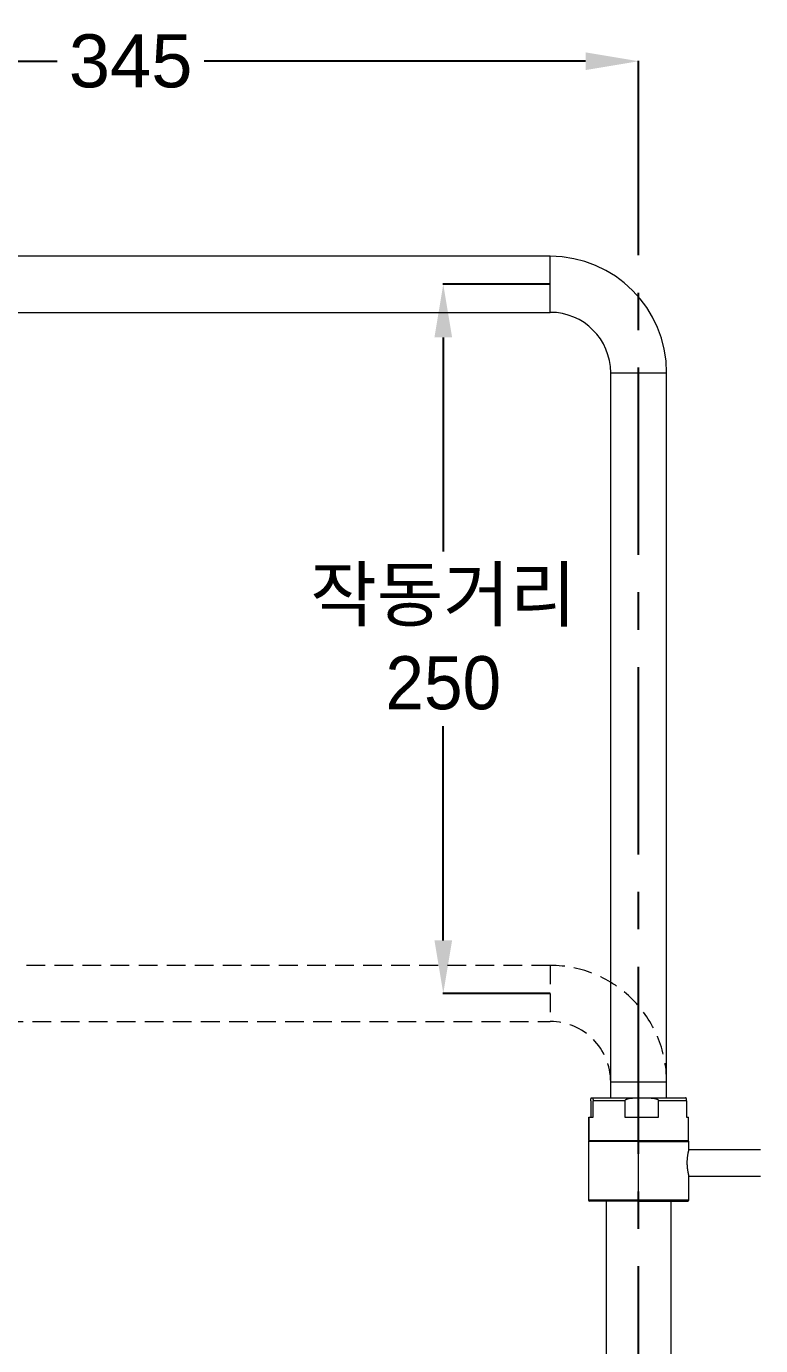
# Model space of a CAD drawing. Header units: millimetres. Extents: x 2433 to 4809, y -10272 to -6912.
# Drawn here: x 4119 to 4368.3, y -8275.4 to -7828 of the extents above; entities that cross this region are included whole.
import ezdxf

# ---------------------------------------------------------------- set-up
doc = ezdxf.new("R2010")
doc.units = ezdxf.units.MM
for name, pattern in [('CENTERX2', [101.6, 63.5, -12.7, 12.7, -12.7]), ('HIDDEN', [9.525, 6.35, -3.175]), ('HIDDEN2', [4.7625, 3.175, -1.5875])]:
    doc.linetypes.add(name, pattern=pattern)
doc.layers.add('CENTER', color=1, linetype='CENTERX2')
doc.layers.add('DIM', color=3, linetype='Continuous', lineweight=13)
doc.layers.add('HIDDEN', color=252, linetype='HIDDEN2', lineweight=13)
doc.styles.add('ARIAL', font='arial.ttf')
doc.dimstyles.get("Standard").update_dxf_attribs({"dimtxt": 15, "dimasz": 15, "dimexe": 0.18, "dimexo": 0.0625, "dimgap": 4, "dimtad": 0, "dimtih": 1, "dimtoh": 1, "dimdec": 1, "dimdsep": 46, "dimtxsty": 'ARIAL', "dimcen": 0, "dimclrd": 3, "dimclre": 3, "dimclrt": 3, "dimadec": 0, "dimazin": 0, "dimtfac": 1, "dimtdec": 1, "dimtofl": 0, "dimtmove": 0, "dimatfit": 3, "dimfxl": 1, "dimtolj": 1, "dimtzin": 0, "dimarcsym": 0})

# ---------------------------------------------------------------- blocks, each defined once
blk = doc.blocks.new('*D48')
at = {"layer": 'Defpoints', "color": 0, "transparency": 16777216}
for p in [(4326.86, -7839.82), (3982.02, -7885.68), (4326.86, -7885.68)]:
    blk.add_point(p, dxfattribs=at)
at = {"layer": 'DIM', "color": 3, "lineweight": -2, "transparency": 16777216}
for p, q in [((3982.02, -7885.61), (3982.02, -7839.64)), ((4000.02, -7839.82), (4129.5, -7839.82)), ((4308.86, -7839.82), (4179.39, -7839.82)), ((4326.86, -7885.61), (4326.86, -7839.64))]:
    blk.add_line(p, q, dxfattribs=at)
at = {"layer": 'DIM', "color": 3, "transparency": 16777216}
for points in [[(4000.02, -7836.82), (4000.02, -7842.82), (3982.02, -7839.82)], [(4308.86, -7836.82), (4308.86, -7842.82), (4326.86, -7839.82)]]:
    blk.add_solid(points, dxfattribs=at)
at = {"layer": 'DIM', "color": 3, "transparency": 16777216, "insert": (4154.44, -7839.82), "char_height": 18, "attachment_point": 5, "style": 'ARIAL'}
blk.add_mtext('\\A1;345', dxfattribs=at)
blk = doc.blocks.new('*D49')
at = {"layer": 'Defpoints', "color": 0, "transparency": 16777216}
for p in [(4296.86, -7915.49), (4260.54, -8155.99), (4296.86, -8155.99)]:
    blk.add_point(p, dxfattribs=at)
at = {"layer": 'DIM', "color": 3, "lineweight": -2, "transparency": 16777216}
for p, q in [((4296.8, -7915.49), (4260.36, -7915.49)), ((4260.54, -7933.49), (4260.54, -8006.1)), ((4260.54, -8137.99), (4260.54, -8065.37)), ((4296.8, -8155.99), (4260.36, -8155.99))]:
    blk.add_line(p, q, dxfattribs=at)
at = {"layer": 'DIM', "color": 3, "transparency": 16777216}
for points in [[(4257.54, -7933.49), (4263.54, -7933.49), (4260.54, -7915.49)], [(4257.54, -8137.99), (4263.54, -8137.99), (4260.54, -8155.99)]]:
    blk.add_solid(points, dxfattribs=at)
at = {"layer": 'DIM', "color": 3, "transparency": 16777216, "insert": (4260.54, -8035.74), "char_height": 18, "attachment_point": 5, "style": 'ARIAL'}
blk.add_mtext('\\A1;{\\fGulim|b0|i0|c129|p50;작동거리\\P250}', dxfattribs=at)

msp = doc.modelspace()

# ---------------------------------------------------------------- linework, layer by layer
at = {"linetype": 'Continuous', "lineweight": 13, "extrusion": (-1, -2.22045e-16, 0)}
for p, q in [((4296.86, -7905.99), (4006.86, -7905.99)), ((4296.86, -7915.49), (4296.86, -7905.99)), ((4296.86, -7924.99), (4296.86, -7915.49)), ((4317.36, -7945.49), (4336.36, -7945.49)), ((4317.36, -8185.99), (4336.36, -8185.99)), ((4322.21, -8192.42), (4311.38, -8192.42)), ((4343.11, -8192.42), (4333.64, -8192.42)), ((4310, -8205.92), (4310, -8197.92)), ((4326.86, -8206.22), (4326.86, -8205.92)), ((4326.86, -8206.22), (4309.86, -8206.22)), ((4326.86, -8226.12), (4326.86, -8206.22)), ((4326.86, -8206.22), (4343.86, -8206.22)), ((4326.86, -8226.12), (4309.86, -8226.12)), ((4343.86, -8226.12), (4326.86, -8226.12)), ((4326.86, -8226.42), (4326.86, -8226.12))]:
    msp.add_line(p, q, dxfattribs=at)
at = {"linetype": 'Continuous', "lineweight": 18, "extrusion": (-1, -2.22045e-16, 0)}
for p, q in [((4006.86, -7924.99), (4296.86, -7924.99)), ((4317.36, -8191.42), (4317.36, -7945.49)), ((4336.36, -8185.99), (4336.36, -7945.49)), ((4336.36, -8191.42), (4336.36, -8185.99)), ((4310.61, -8192.42), (4310.61, -8197.92)), ((4311, -8191.42), (4310.96, -8191.42)), ((4311, -8191.42), (4327.93, -8191.42)), ((4311.38, -8197.92), (4311.38, -8192.42)), ((4322.21, -8192.42), (4322.21, -8197.92)), ((4327.93, -8191.42), (4342.76, -8191.42)), ((4333.64, -8197.92), (4333.64, -8192.42)), ((4343.11, -8192.42), (4343.11, -8197.92)), ((4310, -8197.92), (4309.96, -8197.92)), ((4309.96, -8197.92), (4309.96, -8205.92)), ((4310, -8197.92), (4311.38, -8197.92)), ((4322.21, -8197.92), (4333.64, -8197.92)), ((4343.11, -8197.92), (4343.76, -8197.92)), ((4343.76, -8205.92), (4343.76, -8197.92)), ((4310, -8205.92), (4309.96, -8205.92)), ((4310, -8205.92), (4343.76, -8205.92)), ((4309.86, -8206.22), (4309.86, -8226.12)), ((4343.86, -8208.92), (4343.86, -8206.22)), ((4343.86, -8208.92), (4368.26, -8208.92)), ((4343.86, -8217.92), (4368.26, -8217.92)), ((4343.86, -8226.12), (4343.86, -8217.92)), ((4326.86, -8226.42), (4310.16, -8226.42)), ((4315.86, -8226.42), (4315.86, -8429.76)), ((4326.86, -8226.42), (4343.56, -8226.42)), ((4337.86, -8506.75), (4337.86, -8226.42))]:
    msp.add_line(p, q, dxfattribs=at)
at = {"linetype": 'Continuous', "lineweight": 18}
for centre, radius, start, end in [((4296.86, -7945.49), 39.5, 0, 90), ((4296.86, -7945.49), 20.5, 0, 90), ((4310.16, -8206.22), 0.3, 90, 180), ((4343.56, -8206.22), 0.3, 0, 90), ((4310.16, -8226.12), 0.3, 180, 270), ((4343.56, -8226.12), 0.3, 270, 0)]:
    msp.add_arc(centre, radius, start, end, dxfattribs=at)
for points, knots in [([(4310.61, -8192.42), (4310.61, -8192.38), (4310.61, -8192.35), (4310.61, -8192.31), (4310.61, -8192.3), (4310.61, -8192.29), (4310.61, -8192.28), (4310.62, -8192.26), (4310.62, -8192.25), (4310.62, -8192.2), (4310.62, -8192.18), (4310.62, -8192.13), (4310.62, -8192.1), (4310.63, -8192.06), (4310.63, -8192.04), (4310.63, -8192.01), (4310.63, -8192), (4310.63, -8191.98), (4310.63, -8191.97), (4310.64, -8191.93), (4310.64, -8191.9), (4310.65, -8191.85), (4310.65, -8191.82), (4310.66, -8191.78), (4310.67, -8191.75), (4310.67, -8191.72), (4310.68, -8191.7), (4310.69, -8191.67), (4310.69, -8191.65), (4310.7, -8191.61), (4310.71, -8191.59), (4310.73, -8191.55), (4310.74, -8191.53), (4310.75, -8191.5), (4310.76, -8191.49), (4310.78, -8191.47), (4310.79, -8191.46), (4310.8, -8191.45), (4310.81, -8191.44), (4310.83, -8191.43), (4310.84, -8191.43), (4310.86, -8191.42), (4310.88, -8191.42), (4310.91, -8191.42), (4310.95, -8191.42), (4310.98, -8191.42), (4311, -8191.42)], [0, 0, 0, 0, 0.015625, 0.015625, 0.019531, 0.019531, 0.023438, 0.023438, 0.03125, 0.03125, 0.046875, 0.046875, 0.0625, 0.0625, 0.078125, 0.078125, 0.085938, 0.085938, 0.09375, 0.09375, 0.125, 0.125, 0.15625, 0.15625, 0.1875, 0.1875, 0.21875, 0.21875, 0.25, 0.25, 0.3125, 0.3125, 0.375, 0.375, 0.4375, 0.4375, 0.5, 0.5, 0.5625, 0.5625, 0.625, 0.625, 0.75, 0.75, 0.875, 1, 1, 1, 1]), ([(4311, -8191.42), (4311.01, -8191.42), (4311.05, -8191.42), (4311.08, -8191.42), (4311.12, -8191.42), (4311.13, -8191.42), (4311.17, -8191.43), (4311.18, -8191.44), (4311.21, -8191.46), (4311.22, -8191.47), (4311.23, -8191.49), (4311.24, -8191.5), (4311.26, -8191.53), (4311.26, -8191.53), (4311.27, -8191.55), (4311.27, -8191.56), (4311.28, -8191.59), (4311.29, -8191.61), (4311.31, -8191.65), (4311.31, -8191.67), (4311.32, -8191.7), (4311.32, -8191.72), (4311.33, -8191.76), (4311.33, -8191.78), (4311.34, -8191.82), (4311.35, -8191.85), (4311.35, -8191.9), (4311.36, -8191.94), (4311.36, -8191.99), (4311.36, -8192.01), (4311.37, -8192.04), (4311.37, -8192.06), (4311.37, -8192.11), (4311.37, -8192.13), (4311.38, -8192.17), (4311.38, -8192.18), (4311.38, -8192.21), (4311.38, -8192.23), (4311.38, -8192.26), (4311.38, -8192.29), (4311.38, -8192.31), (4311.38, -8192.35), (4311.38, -8192.38), (4311.38, -8192.42)], [0, 0, 0, 0, 0.125, 0.25, 0.25, 0.375, 0.375, 0.5, 0.5, 0.5625, 0.5625, 0.625, 0.625, 0.65625, 0.65625, 0.6875, 0.6875, 0.75, 0.75, 0.78125, 0.78125, 0.8125, 0.8125, 0.84375, 0.84375, 0.875, 0.875, 0.90625, 0.90625, 0.921875, 0.921875, 0.9375, 0.9375, 0.953125, 0.953125, 0.960938, 0.960938, 0.96875, 0.976563, 0.976563, 0.984375, 0.984375, 1, 1, 1, 1]), ([(4322.21, -8192.42), (4322.21, -8192.38), (4322.22, -8192.35), (4322.23, -8192.31), (4322.23, -8192.3), (4322.24, -8192.29), (4322.24, -8192.28), (4322.25, -8192.26), (4322.26, -8192.25), (4322.28, -8192.2), (4322.3, -8192.18), (4322.34, -8192.13), (4322.36, -8192.1), (4322.41, -8192.06), (4322.43, -8192.04), (4322.47, -8192.01), (4322.48, -8192), (4322.51, -8191.98), (4322.52, -8191.97), (4322.59, -8191.93), (4322.65, -8191.9), (4322.76, -8191.85), (4322.82, -8191.82), (4322.93, -8191.78), (4322.99, -8191.75), (4323.11, -8191.72), (4323.18, -8191.7), (4323.3, -8191.67), (4323.36, -8191.65), (4323.54, -8191.61), (4323.67, -8191.59), (4323.92, -8191.55), (4324.04, -8191.53), (4324.29, -8191.5), (4324.41, -8191.49), (4324.66, -8191.47), (4324.79, -8191.46), (4325.04, -8191.45), (4325.16, -8191.44), (4325.41, -8191.43), (4325.54, -8191.43), (4325.92, -8191.42), (4326.17, -8191.42), (4326.67, -8191.42), (4327.17, -8191.42), (4327.68, -8191.42), (4327.93, -8191.42)], [0, 0, 0, 0, 0.015625, 0.015625, 0.019531, 0.019531, 0.023437, 0.023437, 0.03125, 0.03125, 0.046875, 0.046875, 0.0625, 0.0625, 0.078125, 0.078125, 0.085938, 0.085938, 0.09375, 0.09375, 0.125, 0.125, 0.15625, 0.15625, 0.1875, 0.1875, 0.21875, 0.21875, 0.25, 0.25, 0.3125, 0.3125, 0.375, 0.375, 0.4375, 0.4375, 0.5, 0.5, 0.5625, 0.5625, 0.625, 0.625, 0.75, 0.75, 0.875, 1, 1, 1, 1]), ([(4327.93, -8191.42), (4328.18, -8191.42), (4328.68, -8191.42), (4329.19, -8191.42), (4329.69, -8191.42), (4329.94, -8191.42), (4330.45, -8191.43), (4330.7, -8191.44), (4331.08, -8191.46), (4331.2, -8191.47), (4331.45, -8191.49), (4331.58, -8191.5), (4331.76, -8191.53), (4331.83, -8191.53), (4331.95, -8191.55), (4332.01, -8191.56), (4332.2, -8191.59), (4332.32, -8191.61), (4332.51, -8191.65), (4332.57, -8191.67), (4332.69, -8191.7), (4332.75, -8191.72), (4332.87, -8191.76), (4332.93, -8191.78), (4333.05, -8191.82), (4333.11, -8191.85), (4333.22, -8191.9), (4333.27, -8191.94), (4333.35, -8191.99), (4333.38, -8192.01), (4333.43, -8192.04), (4333.45, -8192.06), (4333.5, -8192.11), (4333.52, -8192.13), (4333.55, -8192.17), (4333.56, -8192.18), (4333.58, -8192.21), (4333.59, -8192.23), (4333.61, -8192.26), (4333.62, -8192.29), (4333.63, -8192.31), (4333.64, -8192.35), (4333.64, -8192.38), (4333.64, -8192.42)], [0, 0, 0, 0, 0.125, 0.25, 0.25, 0.375, 0.375, 0.5, 0.5, 0.5625, 0.5625, 0.625, 0.625, 0.65625, 0.65625, 0.6875, 0.6875, 0.75, 0.75, 0.78125, 0.78125, 0.8125, 0.8125, 0.84375, 0.84375, 0.875, 0.875, 0.90625, 0.90625, 0.921875, 0.921875, 0.9375, 0.9375, 0.953125, 0.953125, 0.960937, 0.960937, 0.96875, 0.976562, 0.976562, 0.984375, 0.984375, 1, 1, 1, 1]), ([(4343.11, -8192.42), (4343.11, -8192.38), (4343.11, -8192.35), (4343.11, -8192.31), (4343.11, -8192.3), (4343.11, -8192.29), (4343.11, -8192.28), (4343.11, -8192.26), (4343.11, -8192.25), (4343.11, -8192.2), (4343.1, -8192.18), (4343.1, -8192.13), (4343.1, -8192.1), (4343.1, -8192.06), (4343.1, -8192.04), (4343.09, -8192.01), (4343.09, -8192), (4343.09, -8191.98), (4343.09, -8191.97), (4343.08, -8191.93), (4343.08, -8191.9), (4343.07, -8191.85), (4343.07, -8191.82), (4343.06, -8191.78), (4343.06, -8191.75), (4343.05, -8191.72), (4343.05, -8191.7), (4343.04, -8191.67), (4343.03, -8191.65), (4343.02, -8191.61), (4343.01, -8191.59), (4343, -8191.55), (4342.99, -8191.53), (4342.97, -8191.5), (4342.96, -8191.49), (4342.95, -8191.47), (4342.94, -8191.46), (4342.92, -8191.45), (4342.91, -8191.44), (4342.89, -8191.43), (4342.89, -8191.43), (4342.86, -8191.42), (4342.84, -8191.42), (4342.81, -8191.42), (4342.78, -8191.42), (4342.74, -8191.42), (4342.73, -8191.42)], [0, 0, 0, 0, 0.015625, 0.015625, 0.019531, 0.019531, 0.023438, 0.023438, 0.03125, 0.03125, 0.046875, 0.046875, 0.0625, 0.0625, 0.078125, 0.078125, 0.085938, 0.085938, 0.09375, 0.09375, 0.125, 0.125, 0.15625, 0.15625, 0.1875, 0.1875, 0.21875, 0.21875, 0.25, 0.25, 0.3125, 0.3125, 0.375, 0.375, 0.4375, 0.4375, 0.5, 0.5, 0.5625, 0.5625, 0.625, 0.625, 0.75, 0.75, 0.875, 1, 1, 1, 1]), ([(4343.86, -8208.92), (4343.86, -8208.92), (4343.86, -8208.92), (4343.85, -8208.95), (4343.84, -8209), (4343.82, -8209.07), (4343.81, -8209.12), (4343.81, -8209.13), (4343.8, -8209.16), (4343.8, -8209.17), (4343.79, -8209.2), (4343.78, -8209.23), (4343.76, -8209.32), (4343.74, -8209.38), (4343.71, -8209.52), (4343.69, -8209.59), (4343.67, -8209.72), (4343.66, -8209.76), (4343.64, -8209.82), (4343.64, -8209.85), (4343.63, -8209.89), (4343.62, -8209.91), (4343.6, -8210.03), (4343.58, -8210.13), (4343.54, -8210.34), (4343.52, -8210.44), (4343.48, -8210.67), (4343.46, -8210.79), (4343.44, -8210.94), (4343.44, -8210.97), (4343.43, -8211.04), (4343.41, -8211.13), (4343.4, -8211.23), (4343.38, -8211.42), (4343.34, -8211.68), (4343.32, -8211.96), (4343.3, -8212.17), (4343.3, -8212.24), (4343.29, -8212.35), (4343.29, -8212.39), (4343.28, -8212.46), (4343.28, -8212.5), (4343.27, -8212.68), (4343.26, -8212.97), (4343.25, -8213.26), (4343.25, -8213.56), (4343.26, -8213.71), (4343.26, -8213.93), (4343.27, -8214), (4343.27, -8214.15), (4343.27, -8214.22), (4343.29, -8214.44), (4343.31, -8214.72), (4343.33, -8215), (4343.35, -8215.17), (4343.35, -8215.21), (4343.36, -8215.27), (4343.36, -8215.31), (4343.38, -8215.41), (4343.38, -8215.47), (4343.41, -8215.67), (4343.43, -8215.79), (4343.46, -8216.04), (4343.48, -8216.15), (4343.51, -8216.32), (4343.52, -8216.38), (4343.54, -8216.46), (4343.54, -8216.49), (4343.55, -8216.54), (4343.56, -8216.57), (4343.58, -8216.7), (4343.6, -8216.8), (4343.64, -8216.98), (4343.66, -8217.07), (4343.69, -8217.23), (4343.71, -8217.31), (4343.73, -8217.4), (4343.74, -8217.41), (4343.74, -8217.45), (4343.76, -8217.5), (4343.77, -8217.54), (4343.79, -8217.63), (4343.81, -8217.73), (4343.83, -8217.8), (4343.84, -8217.84), (4343.85, -8217.85), (4343.85, -8217.87), (4343.85, -8217.88), (4343.85, -8217.89), (4343.85, -8217.89), (4343.86, -8217.91), (4343.86, -8217.92), (4343.86, -8217.92)], [0, 0, 0, 0, 0.03125, 0.03125, 0.0625, 0.09375, 0.09375, 0.101563, 0.101563, 0.109375, 0.109375, 0.125, 0.125, 0.15625, 0.15625, 0.1875, 0.1875, 0.203125, 0.203125, 0.210938, 0.210938, 0.21875, 0.21875, 0.25, 0.25, 0.28125, 0.28125, 0.3125, 0.3125, 0.320313, 0.320313, 0.328125, 0.34375, 0.34375, 0.375, 0.40625, 0.40625, 0.421875, 0.421875, 0.429688, 0.429688, 0.4375, 0.4375, 0.46875, 0.5, 0.5, 0.53125, 0.53125, 0.546875, 0.546875, 0.5625, 0.5625, 0.59375, 0.625, 0.625, 0.632813, 0.632813, 0.640625, 0.640625, 0.65625, 0.65625, 0.6875, 0.6875, 0.71875, 0.71875, 0.734375, 0.734375, 0.742188, 0.742188, 0.75, 0.75, 0.78125, 0.78125, 0.8125, 0.8125, 0.84375, 0.84375, 0.851563, 0.851563, 0.859375, 0.875, 0.875, 0.90625, 0.9375, 0.9375, 0.953125, 0.953125, 0.960938, 0.960938, 0.96875, 0.96875, 1, 1, 1, 1])]:
    msp.add_open_spline(points, degree=3, knots=knots, dxfattribs=at)
at = {"layer": 'CENTER'}
msp.add_line((4326.86, -9124.85), (4326.86, -7885.68), dxfattribs=at)
at = {"layer": 'HIDDEN', "linetype": 'HIDDEN', "lineweight": 18, "extrusion": (-1, -2.22045e-16, 0)}
for p, q in [((4296.86, -8146.49), (4006.86, -8146.49)), ((4006.86, -8165.49), (4296.86, -8165.49))]:
    msp.add_line(p, q, dxfattribs=at)
at = {"layer": 'HIDDEN', "linetype": 'HIDDEN', "lineweight": 18}
msp.add_line((4296.86, -8146.49), (4296.86, -8165.49), dxfattribs=at)
at = {"layer": 'HIDDEN', "linetype": 'HIDDEN2', "lineweight": 18, "extrusion": (-1, -2.22045e-16, 0)}
msp.add_line((4317.36, -8191.42), (4317.36, -8185.99), dxfattribs=at)
at = {"layer": 'HIDDEN', "linetype": 'HIDDEN', "lineweight": 18}
for radius in [39.5, 20.5]:
    msp.add_arc((4296.86, -8185.99), radius, 0, 90, dxfattribs=at)

# ---------------------------------------------------------------- dimensions: what is measured, and where the dimension line sits
at = {"layer": 'DIM', "color": 3}
dim = msp.add_linear_dim(base=(4326.86, -7839.82), p1=(3982.02, -7885.68), p2=(4326.86, -7885.68), text='345', dimstyle='Standard', override={"dimtxt": 18, "dimasz": 18, "dimgap": 5}, dxfattribs=at)
dim.commit()
dim.dimension.update_dxf_attribs({"geometry": '*D48', "text_midpoint": (4154.44, -7839.82)})
dim = msp.add_linear_dim(base=(4260.54, -8155.99), p1=(4296.86, -7915.49), p2=(4296.86, -8155.99), angle=90, text='{\\fGulim|b0|i0|c129|p50;작동거리\\P250}', dimstyle='Standard', override={"dimtxt": 18, "dimasz": 18, "dimgap": 5}, dxfattribs=at)
dim.commit()
dim.dimension.update_dxf_attribs({"geometry": '*D49', "text_midpoint": (4260.54, -8035.74)})

doc.saveas('drawing.dxf')
